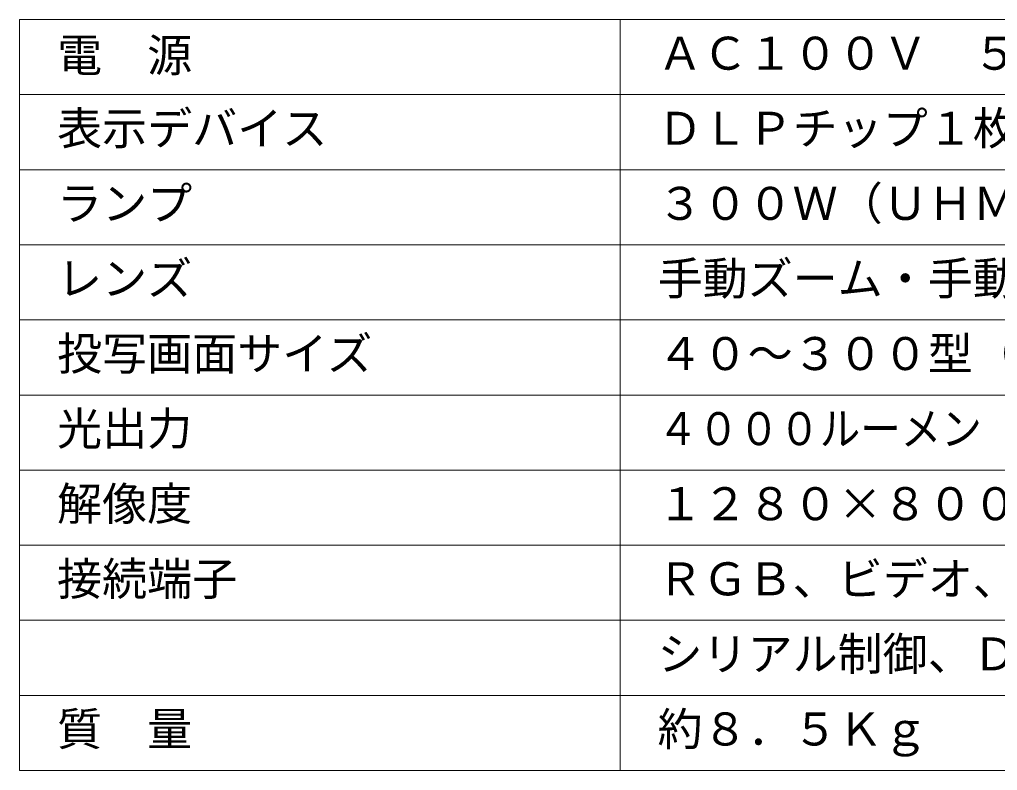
# Model space of a CAD drawing. Units: millimetres, scale not verified. Extents: x -62 to 63, y -56 to 57.
# Drawn here: x -62.5 to 2.6, y -56.5 to -6.5 of the extents above; entities that cross this region are included whole.
import ezdxf
from ezdxf.enums import TextEntityAlignment as Align

# ---------------------------------------------------------------- set-up
doc = ezdxf.new("R2010")
doc.units = ezdxf.units.MM
doc.header["$LTSCALE"] = 0.125
doc.layers.add('0-1_WAKU', color=1, linetype='Continuous', lineweight=18)
doc.layers.add('0-2_MOJI1', color=7, linetype='Continuous')
doc.styles.add('ＭＳ ゴシック', font='')
doc.styles.get('ＭＳ ゴシック').set_extended_font_data('MS Gothic')

msp = doc.modelspace()

# ---------------------------------------------------------------- linework, layer by layer
at = {"layer": '0-1_WAKU', "color": 4}
for p, q in [((-62.4881, -6.4974), (-62.4881, -56.4974)), ((62.5119, -6.4974), (-62.4881, -6.4974)), ((-22.4881, -56.4974), (-22.4881, -6.4974)), ((-62.4881, -56.4974), (62.5119, -56.4974))]:
    msp.add_line(p, q, dxfattribs=at)
at = {"layer": '0-1_WAKU'}
for p, q in [((-62.4881, -11.4974), (62.5119, -11.4974)), ((-62.4881, -16.4974), (62.5119, -16.4974)), ((-62.4881, -21.4974), (62.5119, -21.4974)), ((-62.4881, -26.4974), (62.5119, -26.4974)), ((-62.4881, -31.4974), (62.5119, -31.4974)), ((-62.4881, -36.4974), (62.5119, -36.4974)), ((-62.4881, -41.4974), (62.5119, -41.4974)), ((-62.4881, -46.4974), (62.5119, -46.4974)), ((-62.4881, -51.4974), (62.5119, -51.4974))]:
    msp.add_line(p, q, dxfattribs=at)

# ---------------------------------------------------------------- texts
at = {"layer": '0-2_MOJI1', "style": 'ＭＳ ゴシック'}
for s, p in [('電\u3000源', (-59.9881, -10.6294)), ('ＡＣ１００Ｖ\u3000５０／６０Ｈｚ', (-19.9881, -10.4974)), ('表示デバイス', (-59.9881, -15.4974)), ('ＤＬＰチップ１枚\u3000ＤＬＰ方式', (-19.9881, -15.4974)), ('ランプ', (-59.9881, -20.4974)), ('３００Ｗ（ＵＨＭランプ\u3000１灯式）\u3000', (-19.9881, -20.4974)), ('レンズ', (-59.9881, -25.4974)), ('手動ズーム・手動フォーカスレンズ', (-19.9881, -25.4974)), ('投写画面サイズ', (-59.9881, -30.4974)), ('４０～３００型（アスペクト比１６：１０時）', (-19.9881, -30.4974)), ('光出力', (-59.9881, -35.4974)), ('解像度', (-59.9881, -40.4974)), ('１２８０×８００ドット', (-19.9881, -40.4974)), ('接続端子', (-59.9881, -45.4974)), ('ＲＧＢ、ビデオ、Ｓビデオ、ＬＡＮ、リモート', (-19.9881, -45.4974)), ('シリアル制御、ＤＶＩ－Ｄ、ＨＤＭＩ', (-19.9881, -50.4974)), ('質\u3000量', (-59.9881, -55.4974)), ('約８．５Ｋｇ', (-19.9881, -55.4974))]:
    msp.add_text(s, height=2.199, dxfattribs=at).set_placement(p, align=Align.BOTTOM_LEFT)
at = {"layer": '0-2_MOJI1', "style": 'ＭＳ ゴシック', "width": 0.9}
msp.add_text('４０００ルーメン', height=2.199, dxfattribs=at).set_placement((-19.9881, -35.4974), align=Align.BOTTOM_LEFT)

doc.saveas('drawing.dxf')
